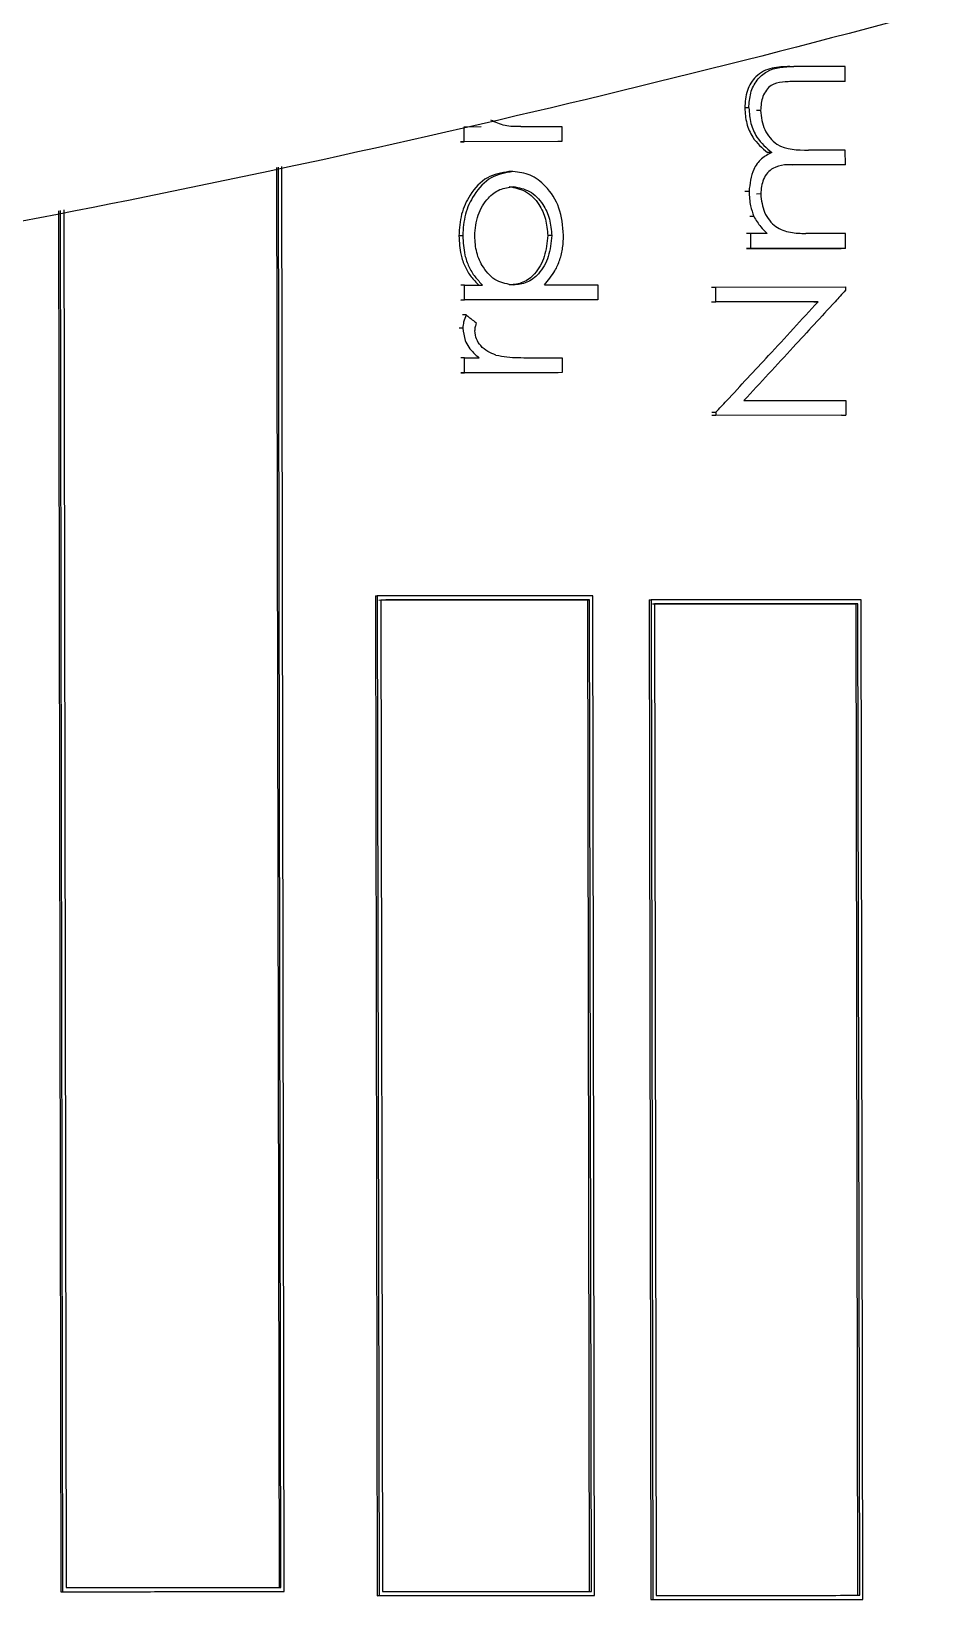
# Model space of a CAD drawing. Header units: millimetres. Extents: x 2104 to 4053, y 855 to 2233.
# Drawn here: x 2975.29 to 2986.03, y 1065.1 to 1083.9 of the extents above; entities that cross this region are included whole.
import ezdxf

# ---------------------------------------------------------------- set-up
doc = ezdxf.new("R2010")
doc.units = ezdxf.units.MM

msp = doc.modelspace()

# ---------------------------------------------------------------- linework, layer by layer
at = {"color": 7, "linetype": 'Continuous', "lineweight": 25}
for p, q in [((2984.377, 1083.476), (2984.428, 1083.476)), ((2985.042, 1083.476), (2984.428, 1083.476)), ((2985.042, 1083.297), (2985.042, 1083.476)), ((2984.428, 1083.297), (2984.377, 1083.296)), ((2985.042, 1083.297), (2984.428, 1083.297)), ((2985.042, 1083.297), (2984.99, 1083.297)), ((2984.027, 1082.95), (2983.977, 1082.95)), ((2980.475, 1082.755), (2980.679, 1082.756)), ((2980.476, 1082.576), (2980.475, 1082.755)), ((2981.153, 1082.756), (2981.644, 1082.756)), ((2981.644, 1082.756), (2981.644, 1082.577)), ((2981.596, 1082.577), (2980.43, 1082.576)), ((2980.43, 1082.576), (2980.476, 1082.576)), ((2981.644, 1082.577), (2980.476, 1082.576)), ((2981.644, 1082.577), (2981.596, 1082.577)), ((2985.043, 1082.476), (2984.603, 1082.476)), ((2985.044, 1082.297), (2985.043, 1082.476)), ((2978.227, 1082.268), (2978.256, 1065.25)), ((2978.278, 1065.25), (2978.249, 1082.272)), ((2978.318, 1065.2), (2978.289, 1082.28)), ((2984.468, 1082.297), (2984.416, 1082.296)), ((2985.044, 1082.297), (2984.468, 1082.297)), ((2985.044, 1082.297), (2984.992, 1082.297)), ((2981.059, 1082.217), (2981.012, 1082.217)), ((2983.889, 1081.98), (2983.839, 1081.979)), ((2984.029, 1081.949), (2983.978, 1081.948)), ((2975.612, 1081.746), (2975.64, 1065.197)), ((2975.632, 1081.75), (2975.66, 1065.197)), ((2975.674, 1081.758), (2975.702, 1065.247)), ((2980.457, 1081.449), (2980.411, 1081.448)), ((2983.91, 1081.476), (2983.859, 1081.476)), ((2983.859, 1081.296), (2984.993, 1081.297)), ((2983.91, 1081.296), (2983.859, 1081.296)), ((2983.91, 1081.296), (2983.91, 1081.476)), ((2984.108, 1081.476), (2983.91, 1081.476)), ((2985.045, 1081.297), (2983.91, 1081.296)), ((2985.045, 1081.476), (2984.569, 1081.476)), ((2985.045, 1081.297), (2984.993, 1081.297)), ((2985.045, 1081.297), (2985.045, 1081.476)), ((2980.479, 1080.858), (2980.433, 1080.858)), ((2980.479, 1080.679), (2980.479, 1080.858)), ((2980.479, 1080.858), (2980.696, 1080.858)), ((2981.436, 1080.859), (2982.075, 1080.859)), ((2982.075, 1080.859), (2982.075, 1080.68)), ((2983.44, 1080.834), (2983.49, 1080.834)), ((2983.49, 1080.834), (2985.046, 1080.835)), ((2983.49, 1080.655), (2983.49, 1080.834)), ((2985.046, 1080.835), (2985.046, 1080.795)), ((2982.027, 1080.679), (2980.433, 1080.678)), ((2980.433, 1080.678), (2980.479, 1080.679)), ((2982.075, 1080.68), (2980.479, 1080.679)), ((2982.075, 1080.68), (2982.027, 1080.679)), ((2983.44, 1080.655), (2983.49, 1080.655)), ((2984.717, 1080.656), (2983.49, 1080.655)), ((2984.665, 1080.655), (2984.717, 1080.656)), ((2980.48, 1079.986), (2980.434, 1079.986)), ((2980.48, 1079.807), (2980.48, 1079.986)), ((2980.48, 1079.986), (2980.653, 1079.986)), ((2981.257, 1079.987), (2981.648, 1079.987)), ((2981.648, 1079.987), (2981.649, 1079.808)), ((2981.601, 1079.807), (2980.434, 1079.807)), ((2980.434, 1079.807), (2980.48, 1079.807)), ((2981.649, 1079.808), (2980.48, 1079.807)), ((2981.649, 1079.808), (2981.601, 1079.807)), ((2983.828, 1079.476), (2985.048, 1079.476)), ((2985.048, 1079.476), (2985.049, 1079.297)), ((2984.997, 1079.297), (2983.442, 1079.296)), ((2983.492, 1079.296), (2983.442, 1079.296)), ((2983.492, 1079.334), (2983.492, 1079.296)), ((2985.049, 1079.297), (2983.492, 1079.296)), ((2979.411, 1077.133), (2979.431, 1065.15)), ((2979.411, 1077.133), (2979.433, 1077.133)), ((2979.433, 1077.133), (2979.454, 1065.151)), ((2979.474, 1077.083), (2979.494, 1065.201)), ((2981.954, 1077.085), (2981.978, 1077.085)), ((2981.954, 1077.085), (2981.974, 1065.202)), ((2981.999, 1065.202), (2981.978, 1077.085)), ((2982.038, 1065.152), (2982.018, 1077.135)), ((2982.694, 1077.086), (2982.714, 1065.103)), ((2982.694, 1077.086), (2982.718, 1077.086)), ((2982.718, 1077.086), (2982.738, 1065.103)), ((2982.757, 1077.036), (2982.778, 1065.153)), ((2985.195, 1077.037), (2985.169, 1077.037)), ((2985.169, 1077.037), (2985.189, 1065.154)), ((2985.216, 1065.155), (2985.195, 1077.037)), ((2985.254, 1065.105), (2985.234, 1077.087)), ((2975.64, 1065.197), (2978.297, 1065.2)), ((2978.297, 1065.2), (2978.318, 1065.2)), ((2979.431, 1065.15), (2982.014, 1065.152)), ((2982.014, 1065.152), (2982.038, 1065.152)), ((2982.714, 1065.103), (2985.228, 1065.104)), ((2985.228, 1065.104), (2985.254, 1065.105))]:
    msp.add_line(p, q, dxfattribs=at)
at = {"color": 7, "linetype": 'Continuous', "lineweight": 25, "flags": 128}
for points in [[(2983.887, 1082.981), (2983.871, 1082.981), (2983.854, 1082.981), (2983.837, 1082.981)], [(2984.163, 1082.445), (2984.148, 1082.445), (2984.132, 1082.445), (2984.113, 1082.445)], [(2981.524, 1081.45), (2981.508, 1081.45), (2981.492, 1081.45), (2981.476, 1081.45)], [(2980.499, 1080.499), (2980.476, 1080.499), (2980.453, 1080.499)], [(2983.443, 1079.333), (2983.47, 1079.334), (2983.492, 1079.334)], [(2984.997, 1079.297), (2985.026, 1079.297), (2985.049, 1079.297)], [(2975.64, 1065.197), (2975.651, 1065.197), (2975.66, 1065.197)], [(2979.431, 1065.15), (2979.444, 1065.151), (2979.454, 1065.151)], [(2982.714, 1065.103), (2982.728, 1065.103), (2982.738, 1065.103)]]:
    msp.add_lwpolyline(points, dxfattribs=at)
at = {"color": 7, "linetype": 'Continuous', "lineweight": 25}
for points, knots in [([(3098.139, 1227.063), (3098.158, 1228.314), (3098.212, 1231.872), (3098.055, 1237.736), (3097.571, 1244.642), (3096.768, 1251.517), (3095.653, 1258.35), (3094.227, 1265.124), (3092.494, 1271.826), (3090.456, 1278.442), (3088.119, 1284.958), (3085.487, 1291.36), (3082.565, 1297.636), (3079.36, 1303.772), (3075.878, 1309.755), (3072.127, 1315.574), (3068.114, 1321.214), (3063.849, 1326.666), (3059.338, 1331.918), (3054.593, 1336.958), (3049.623, 1341.777), (3044.438, 1346.364), (3039.049, 1350.709), (3033.467, 1354.804), (3027.705, 1358.64), (3021.773, 1362.208), (3015.685, 1365.503), (3009.452, 1368.516), (3003.089, 1371.242), (2996.608, 1373.674), (2990.023, 1375.809), (2983.347, 1377.64), (2976.594, 1379.165), (2969.779, 1380.38), (2962.916, 1381.283), (2956.018, 1381.872), (2949.101, 1382.145), (2942.179, 1382.103), (2935.265, 1381.744), (2928.376, 1381.071), (2921.524, 1380.083), (2914.724, 1378.785), (2907.991, 1377.177), (2901.338, 1375.263), (2894.779, 1373.048), (2888.329, 1370.536), (2881.999, 1367.733), (2875.804, 1364.643), (2869.757, 1361.274), (2863.87, 1357.632), (2858.155, 1353.726), (2852.624, 1349.563), (2847.289, 1345.151), (2842.16, 1340.501), (2837.25, 1335.622), (2832.567, 1330.524), (2828.121, 1325.217), (2823.923, 1319.713), (2819.98, 1314.023), (2816.3, 1308.159), (2812.893, 1302.134), (2809.763, 1295.959), (2806.919, 1289.648), (2804.365, 1283.213), (2802.108, 1276.669), (2800.152, 1270.028), (2798.501, 1263.306), (2797.159, 1256.514), (2796.127, 1249.669), (2795.41, 1242.784), (2795.007, 1235.873), (2794.92, 1228.951), (2795.149, 1222.032), (2795.693, 1215.131), (2796.552, 1208.262), (2797.723, 1201.439), (2799.205, 1194.677), (2800.993, 1187.989), (2803.085, 1181.39), (2805.476, 1174.894), (2808.161, 1168.513), (2811.134, 1162.261), (2814.389, 1156.152), (2817.92, 1150.198), (2821.718, 1144.41), (2825.777, 1138.803), (2830.088, 1133.386), (2834.641, 1128.172), (2839.428, 1123.17), (2844.437, 1118.393), (2849.66, 1113.849), (2855.084, 1109.548), (2860.699, 1105.499), (2866.493, 1101.711), (2872.454, 1098.191), (2878.569, 1094.946), (2884.826, 1091.984), (2891.212, 1089.311), (2897.712, 1086.932), (2904.315, 1084.852), (2911.006, 1083.075), (2917.771, 1081.606), (2924.596, 1080.447), (2931.466, 1079.601), (2938.368, 1079.068), (2945.287, 1078.852), (2952.209, 1078.951), (2959.119, 1079.367), (2966.003, 1080.097), (2972.847, 1081.14), (2979.635, 1082.495), (2986.355, 1084.158), (2992.992, 1086.126), (2999.532, 1088.395), (3005.962, 1090.96), (3012.268, 1093.815), (3018.438, 1096.956), (3024.457, 1100.374), (3030.314, 1104.064), (3035.997, 1108.018), (3041.494, 1112.226), (3046.792, 1116.681), (3051.882, 1121.373), (3056.753, 1126.292), (3061.394, 1131.429), (3065.795, 1136.772), (3069.948, 1142.31), (3073.845, 1148.032), (3077.476, 1153.926), (3080.834, 1159.98), (3083.912, 1166.18), (3086.705, 1172.515), (3089.205, 1178.97), (3091.409, 1185.532), (3093.31, 1192.189), (3094.906, 1198.925), (3096.192, 1205.727), (3097.168, 1212.58), (3097.816, 1219.351), (3098.067, 1224.185), (3098.13, 1226.717), (3098.139, 1227.063)], [0, 0, 0, 0, 0.00394, 0.011205, 0.01847, 0.025736, 0.033001, 0.040266, 0.047531, 0.054797, 0.062062, 0.069327, 0.076593, 0.083858, 0.091123, 0.098389, 0.105654, 0.112919, 0.120185, 0.12745, 0.134715, 0.141981, 0.149246, 0.156511, 0.163777, 0.171042, 0.178307, 0.185573, 0.192838, 0.200103, 0.207369, 0.214634, 0.221899, 0.229165, 0.23643, 0.243695, 0.250961, 0.258226, 0.265491, 0.272757, 0.280022, 0.287287, 0.294553, 0.301818, 0.309083, 0.316349, 0.323614, 0.330879, 0.338145, 0.34541, 0.352675, 0.35994, 0.367206, 0.374471, 0.381736, 0.389002, 0.396267, 0.403532, 0.410798, 0.418063, 0.425328, 0.432594, 0.439859, 0.447124, 0.45439, 0.461655, 0.46892, 0.476186, 0.483451, 0.490716, 0.497982, 0.505247, 0.512512, 0.519778, 0.527043, 0.534308, 0.541574, 0.548839, 0.556104, 0.56337, 0.570635, 0.5779, 0.585166, 0.592431, 0.599696, 0.606962, 0.614227, 0.621492, 0.628758, 0.636023, 0.643288, 0.650554, 0.657819, 0.665084, 0.67235, 0.679615, 0.68688, 0.694146, 0.701411, 0.708676, 0.715941, 0.723207, 0.730472, 0.737737, 0.745003, 0.752268, 0.759533, 0.766799, 0.774064, 0.781329, 0.788595, 0.79586, 0.803125, 0.810391, 0.817656, 0.824921, 0.832187, 0.839452, 0.846717, 0.853983, 0.861248, 0.868513, 0.875779, 0.883044, 0.890309, 0.897575, 0.90484, 0.912105, 0.919371, 0.926636, 0.933901, 0.941167, 0.948432, 0.955697, 0.962963, 0.970228, 0.977493, 0.984759, 0.992024, 0.998907, 1, 1, 1, 1]), ([(2984.377, 1083.476), (2984.306, 1083.474), (2984.165, 1083.472), (2983.97, 1083.382), (2983.854, 1083.191), (2983.842, 1083.052), (2983.837, 1082.981)], [0, 0, 0, 0, 0.270455, 0.54256, 0.767385, 1, 1, 1, 1]), ([(2983.887, 1082.981), (2983.891, 1083.041), (2983.899, 1083.161), (2983.977, 1083.318), (2984.149, 1083.47), (2984.314, 1083.474), (2984.428, 1083.476)], [0, 0, 0, 0, 0.197818, 0.390842, 0.576543, 1, 1, 1, 1]), ([(2984.428, 1083.297), (2984.382, 1083.296), (2984.29, 1083.294), (2984.169, 1083.27), (2984.094, 1083.195), (2984.039, 1083.096), (2984.032, 1083.008), (2984.027, 1082.95)], [0, 0, 0, 0, 0.241185, 0.482285, 0.611824, 0.745424, 1, 1, 1, 1]), ([(2981.153, 1082.756), (2981.09, 1082.756), (2980.965, 1082.755), (2980.849, 1082.809), (2980.793, 1082.835)], [0, 0, 0, 0, 0.510357, 1, 1, 1, 1]), ([(2983.837, 1082.981), (2983.842, 1082.918), (2983.852, 1082.794), (2983.939, 1082.594), (2984.047, 1082.501), (2984.112, 1082.445)], [0, 0, 0, 0, 0.2886852, 0.5719701, 1, 1, 1, 1]), ([(2983.887, 1082.981), (2983.892, 1082.918), (2983.902, 1082.794), (2983.99, 1082.595), (2984.098, 1082.501), (2984.163, 1082.445)], [0, 0, 0, 0, 0.288581, 0.57183, 1, 1, 1, 1]), ([(2984.027, 1082.95), (2984.037, 1082.87), (2984.052, 1082.749), (2984.137, 1082.618), (2984.298, 1082.475), (2984.469, 1082.476), (2984.603, 1082.476)], [0, 0, 0, 0, 0.254482, 0.387909, 0.517812, 1, 1, 1, 1]), ([(2984.163, 1082.445), (2984.12, 1082.424), (2984.033, 1082.38), (2983.915, 1082.22), (2983.899, 1082.071), (2983.889, 1081.98)], [0, 0, 0, 0, 0.269907, 0.547967, 1, 1, 1, 1]), ([(2984.468, 1082.297), (2984.365, 1082.302), (2984.235, 1082.308), (2984.107, 1082.206), (2984.044, 1082.103), (2984.035, 1082.01), (2984.029, 1081.949)], [0, 0, 0, 0, 0.482691, 0.611713, 0.745133, 1, 1, 1, 1]), ([(2981.012, 1082.217), (2980.922, 1082.203), (2980.738, 1082.173), (2980.546, 1081.958), (2980.428, 1081.71), (2980.417, 1081.536), (2980.411, 1081.448)], [0, 0, 0, 0, 0.266382, 0.543243, 0.769246, 1, 1, 1, 1]), ([(2981.059, 1082.217), (2980.968, 1082.203), (2980.785, 1082.173), (2980.592, 1081.958), (2980.474, 1081.71), (2980.463, 1081.536), (2980.457, 1081.449)], [0, 0, 0, 0, 0.26655, 0.543447, 0.769376, 1, 1, 1, 1]), ([(2981.666, 1081.455), (2981.656, 1081.567), (2981.636, 1081.787), (2981.473, 1082.037), (2981.273, 1082.194), (2981.13, 1082.21), (2981.059, 1082.217)], [0, 0, 0, 0, 0.292071, 0.575308, 0.790142, 1, 1, 1, 1]), ([(2980.601, 1081.447), (2980.609, 1081.532), (2980.624, 1081.7), (2980.744, 1081.896), (2980.897, 1082.015), (2981.007, 1082.03), (2981.061, 1082.038)], [0, 0, 0, 0, 0.292093, 0.575319, 0.790291, 1, 1, 1, 1]), ([(2981.014, 1082.038), (2981.082, 1082.025), (2981.221, 1081.999), (2981.372, 1081.841), (2981.46, 1081.65), (2981.471, 1081.517), (2981.476, 1081.45)], [0, 0, 0, 0, 0.2666489, 0.5430467, 0.7692572, 1, 1, 1, 1]), ([(2981.061, 1082.038), (2981.129, 1082.025), (2981.268, 1082), (2981.419, 1081.841), (2981.508, 1081.65), (2981.518, 1081.517), (2981.524, 1081.45)], [0, 0, 0, 0, 0.266814, 0.543252, 0.769388, 1, 1, 1, 1]), ([(2983.889, 1081.98), (2983.892, 1081.921), (2983.898, 1081.817), (2983.932, 1081.721), (2983.947, 1081.679)], [0, 0, 0, 0, 0.562438, 1, 1, 1, 1]), ([(2984.029, 1081.949), (2984.038, 1081.873), (2984.053, 1081.757), (2984.131, 1081.631), (2984.23, 1081.532), (2984.385, 1081.48), (2984.508, 1081.478), (2984.569, 1081.476)], [0, 0, 0, 0, 0.253517, 0.386716, 0.516625, 0.758749, 1, 1, 1, 1]), ([(2983.947, 1081.679), (2983.943, 1081.678), (2983.933, 1081.678), (2983.916, 1081.678), (2983.904, 1081.678), (2983.897, 1081.678)], [0, 0, 0, 0, 0.283374, 0.566748, 1, 1, 1, 1]), ([(2983.947, 1081.679), (2983.973, 1081.636), (2984.019, 1081.559), (2984.081, 1081.501), (2984.108, 1081.476)], [0, 0, 0, 0, 0.564241, 1, 1, 1, 1]), ([(2980.411, 1081.448), (2980.416, 1081.37), (2980.423, 1081.243), (2980.481, 1081.077), (2980.554, 1080.954), (2980.618, 1080.89), (2980.649, 1080.858)], [0, 0, 0, 0, 0.346827, 0.568879, 0.786606, 1, 1, 1, 1]), ([(2980.457, 1081.449), (2980.462, 1081.371), (2980.469, 1081.243), (2980.527, 1081.077), (2980.6, 1080.954), (2980.664, 1080.89), (2980.696, 1080.858)], [0, 0, 0, 0, 0.346738, 0.568766, 0.786522, 1, 1, 1, 1]), ([(2981.067, 1080.858), (2980.997, 1080.868), (2980.855, 1080.889), (2980.703, 1081.052), (2980.614, 1081.245), (2980.606, 1081.379), (2980.601, 1081.447)], [0, 0, 0, 0, 0.266696, 0.543155, 0.769236, 1, 1, 1, 1]), ([(2981.476, 1081.45), (2981.468, 1081.365), (2981.452, 1081.197), (2981.339, 1080.996), (2981.184, 1080.876), (2981.074, 1080.864), (2981.02, 1080.858)], [0, 0, 0, 0, 0.292207, 0.576087, 0.790517, 1, 1, 1, 1]), ([(2981.524, 1081.45), (2981.516, 1081.365), (2981.5, 1081.197), (2981.386, 1080.996), (2981.231, 1080.877), (2981.121, 1080.864), (2981.067, 1080.858)], [0, 0, 0, 0, 0.2920498, 0.5758729, 0.7903749, 1, 1, 1, 1]), ([(2981.436, 1080.859), (2981.481, 1080.913), (2981.557, 1081.003), (2981.625, 1081.16), (2981.66, 1081.304), (2981.664, 1081.405), (2981.666, 1081.455)], [0, 0, 0, 0, 0.332189, 0.552163, 0.775308, 1, 1, 1, 1]), ([(2985.046, 1080.795), (2985.004, 1080.749), (2984.796, 1080.522), (2984.391, 1080.083), (2984.025, 1079.689), (2983.828, 1079.476)], [0, 0, 0, 0, 0.103167, 0.515837, 1, 1, 1, 1]), ([(2983.492, 1079.334), (2983.534, 1079.379), (2983.746, 1079.606), (2984.155, 1080.047), (2984.519, 1080.442), (2984.717, 1080.656)], [0, 0, 0, 0, 0.102924, 0.514623, 1, 1, 1, 1]), ([(2980.499, 1080.499), (2980.487, 1080.472), (2980.465, 1080.422), (2980.461, 1080.367), (2980.459, 1080.343)], [0, 0, 0, 0, 0.556713, 1, 1, 1, 1]), ([(2980.499, 1080.499), (2980.511, 1080.49), (2980.535, 1080.47), (2980.577, 1080.438), (2980.606, 1080.414), (2980.624, 1080.401)], [0, 0, 0, 0, 0.29106, 0.582113, 1, 1, 1, 1]), ([(2980.603, 1080.309), (2980.605, 1080.327), (2980.608, 1080.358), (2980.619, 1080.388), (2980.624, 1080.401)], [0, 0, 0, 0, 0.561605, 1, 1, 1, 1]), ([(2980.459, 1080.343), (2980.455, 1080.343), (2980.446, 1080.343), (2980.431, 1080.343), (2980.42, 1080.343), (2980.413, 1080.343)], [0, 0, 0, 0, 0.2714541, 0.5429083, 1, 1, 1, 1]), ([(2980.459, 1080.343), (2980.465, 1080.292), (2980.474, 1080.209), (2980.529, 1080.111), (2980.586, 1080.042), (2980.631, 1080.005), (2980.653, 1079.986)], [0, 0, 0, 0, 0.347887, 0.569141, 0.786135, 1, 1, 1, 1]), ([(2980.856, 1080.019), (2980.823, 1080.031), (2980.756, 1080.056), (2980.674, 1080.122), (2980.616, 1080.209), (2980.608, 1080.275), (2980.603, 1080.309)], [0, 0, 0, 0, 0.27091, 0.546501, 0.770523, 1, 1, 1, 1]), ([(2980.856, 1080.019), (2980.9, 1080.01), (2980.988, 1079.992), (2981.122, 1079.988), (2981.212, 1079.987), (2981.257, 1079.987)], [0, 0, 0, 0, 0.329099, 0.664237, 1, 1, 1, 1]), ([(2982.018, 1077.135), (2981.761, 1077.135), (2981.249, 1077.135), (2980.388, 1077.134), (2979.78, 1077.134), (2979.433, 1077.133)], [0, 0, 0, 0, 0.300085, 0.600171, 1, 1, 1, 1]), ([(2979.451, 1077.083), (2979.922, 1077.084), (2980.762, 1077.084), (2981.59, 1077.085), (2981.954, 1077.085)], [0, 0, 0, 0, 0.559998, 1, 1, 1, 1]), ([(2981.978, 1077.085), (2981.722, 1077.085), (2981.209, 1077.085), (2980.375, 1077.084), (2979.794, 1077.084), (2979.474, 1077.083)], [0, 0, 0, 0, 0.30968, 0.619361, 1, 1, 1, 1]), ([(2985.234, 1077.087), (2984.984, 1077.087), (2984.486, 1077.087), (2983.648, 1077.086), (2983.056, 1077.086), (2982.718, 1077.086)], [0, 0, 0, 0, 0.300085, 0.600171, 1, 1, 1, 1]), ([(2982.733, 1077.036), (2983.191, 1077.036), (2984.01, 1077.037), (2984.815, 1077.037), (2985.169, 1077.037)], [0, 0, 0, 0, 0.559998, 1, 1, 1, 1]), ([(2985.195, 1077.037), (2984.946, 1077.037), (2984.447, 1077.037), (2983.635, 1077.036), (2983.069, 1077.036), (2982.757, 1077.036)], [0, 0, 0, 0, 0.30968, 0.619361, 1, 1, 1, 1]), ([(2975.66, 1065.197), (2975.928, 1065.198), (2976.464, 1065.198), (2977.351, 1065.199), (2977.967, 1065.199), (2978.318, 1065.2)], [0, 0, 0, 0, 0.300085, 0.60017, 1, 1, 1, 1]), ([(2975.702, 1065.247), (2975.969, 1065.248), (2976.505, 1065.248), (2977.364, 1065.249), (2977.953, 1065.249), (2978.278, 1065.25)], [0, 0, 0, 0, 0.309667, 0.619333, 1, 1, 1, 1]), ([(2979.454, 1065.151), (2979.714, 1065.151), (2980.236, 1065.151), (2981.098, 1065.152), (2981.696, 1065.152), (2982.038, 1065.152)], [0, 0, 0, 0, 0.300085, 0.60017, 1, 1, 1, 1]), ([(2979.494, 1065.201), (2979.755, 1065.201), (2980.276, 1065.201), (2981.111, 1065.202), (2981.683, 1065.202), (2981.999, 1065.202)], [0, 0, 0, 0, 0.30968, 0.61936, 1, 1, 1, 1]), ([(2982.778, 1065.153), (2983.031, 1065.153), (2983.539, 1065.153), (2984.353, 1065.154), (2984.909, 1065.154), (2985.216, 1065.155)], [0, 0, 0, 0, 0.30968, 0.61936, 1, 1, 1, 1]), ([(2982.738, 1065.103), (2982.992, 1065.103), (2983.5, 1065.103), (2984.34, 1065.104), (2984.922, 1065.104), (2985.254, 1065.105)], [0, 0, 0, 0, 0.300085, 0.60017, 1, 1, 1, 1])]:
    msp.add_open_spline(points, degree=3, knots=knots, dxfattribs=at)

doc.saveas('drawing.dxf')
